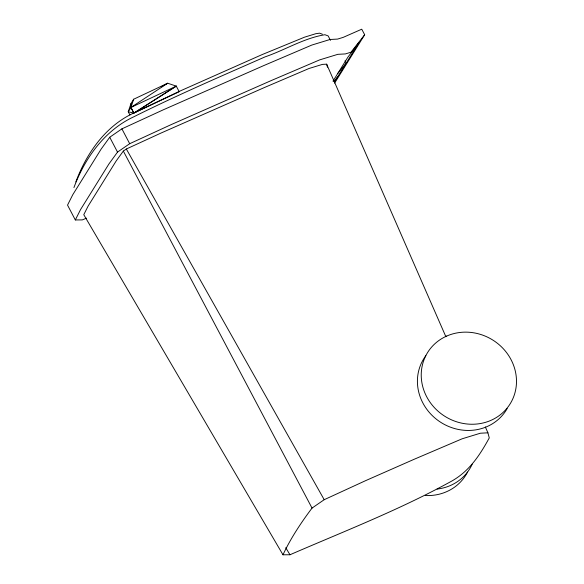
<?xml version="1.0" encoding="UTF-8"?>
<svg xmlns="http://www.w3.org/2000/svg" width="584" height="584" viewBox="0 0 584 584"><rect width="100%" height="100%" fill="white"/><g stroke="black" fill="none" stroke-linecap="round" stroke-linejoin="round"><path stroke-width="0.88" d="M322.39 34.222L319.528 33.164L315.776 33.719L304.571 37.157L262.099 54.604L180.712 90.732L133.824 113.062L130.925 107.449L131.006 103.514L133.678 99.222L167.681 83.227L176.273 86.125L179.193 91.688L135.196 112.376C106.105 125.085 86.615 152.964 75.84 181.916M129.911 114.96L128.239 111.778L130.925 107.449L133.678 99.222M131.006 103.514L128.239 111.778L133.824 113.062L176.273 86.125L130.925 107.449L133.853 113.019M73.934 187.581C84.79 158.133 104.77 130.254 133.889 116.749C176.923 95.28 221.095 76.219 265.107 56.86C285.153 49.99 303.811 38.164 324.923 34.726L328.142 35.909L330.478 40.362M75.321 219.949L80.577 209.532L108.894 164.002L117.523 152.088L129.692 143.701L171.112 124.64L271.575 80.417L319.63 59.896L337.837 54.327L345.378 53.925L350.977 52.217L364.671 34.763L361.752 29.2L343.188 37.376L337.589 39.084L330.048 39.486L311.841 45.056L263.786 65.576L163.323 109.799L121.903 128.86L109.726 137.247L101.098 149.154L72.788 194.691L67.532 205.108L75.321 219.949L82.308 219.905L86.476 218.161M332.975 81.169L347.962 57.071L358.875 42.712L334.42 82.045M334.61 83.118L364.671 34.763M445.862 336.683L326.66 64.174L322.456 64.379L309.024 68.489L264.092 87.673L160.841 133.13L126.334 149.008L123.333 151.073L116.223 160.885L88.104 206.108L83.775 214.686L282.992 554.8L289.978 554.756C343.713 531.484 398.595 510.182 450.009 482.034C468.631 472.2 479.376 455.98 489.268 437.927L487.91 432.81L485.355 426.962M333.873 81.643L337.713 76.752M337.778 73.445L346.195 63.108L345.005 60.831M282.992 554.8A1004.502 201.984 -27.7 0 1 312.038 508.087L324.208 499.7L365.628 480.647L414.107 459.301L462.163 438.788L480.369 433.219L487.91 432.81M130.925 107.449L167.681 83.227L161.301 86.753M135.196 112.376L176.273 86.125M285.744 547.719L289.978 554.756M126.334 149.008L324.208 499.7M123.333 151.073L312.038 508.087M121.903 128.86L129.692 143.701M109.726 137.247L117.523 152.088M326.66 64.174L327.478 67.233M507.175 408.552A48.581 45.019 31.9 0 1 440.38 422.086A48.581 45.019 31.9 0 1 425.838 355.729M467.536 472.076A48.581 45.019 31.9 0 1 425.261 495.517M472.186 464.229A48.581 45.019 31.9 0 1 437.102 489.071M446.724 336.055A48.581 45.019 31.9 0 0 426.685 396.762A48.581 45.019 31.9 0 0 490.991 420.341A48.581 45.019 31.9 0 0 511.036 359.627A48.581 45.019 31.9 0 0 446.724 336.055"/></g></svg>
